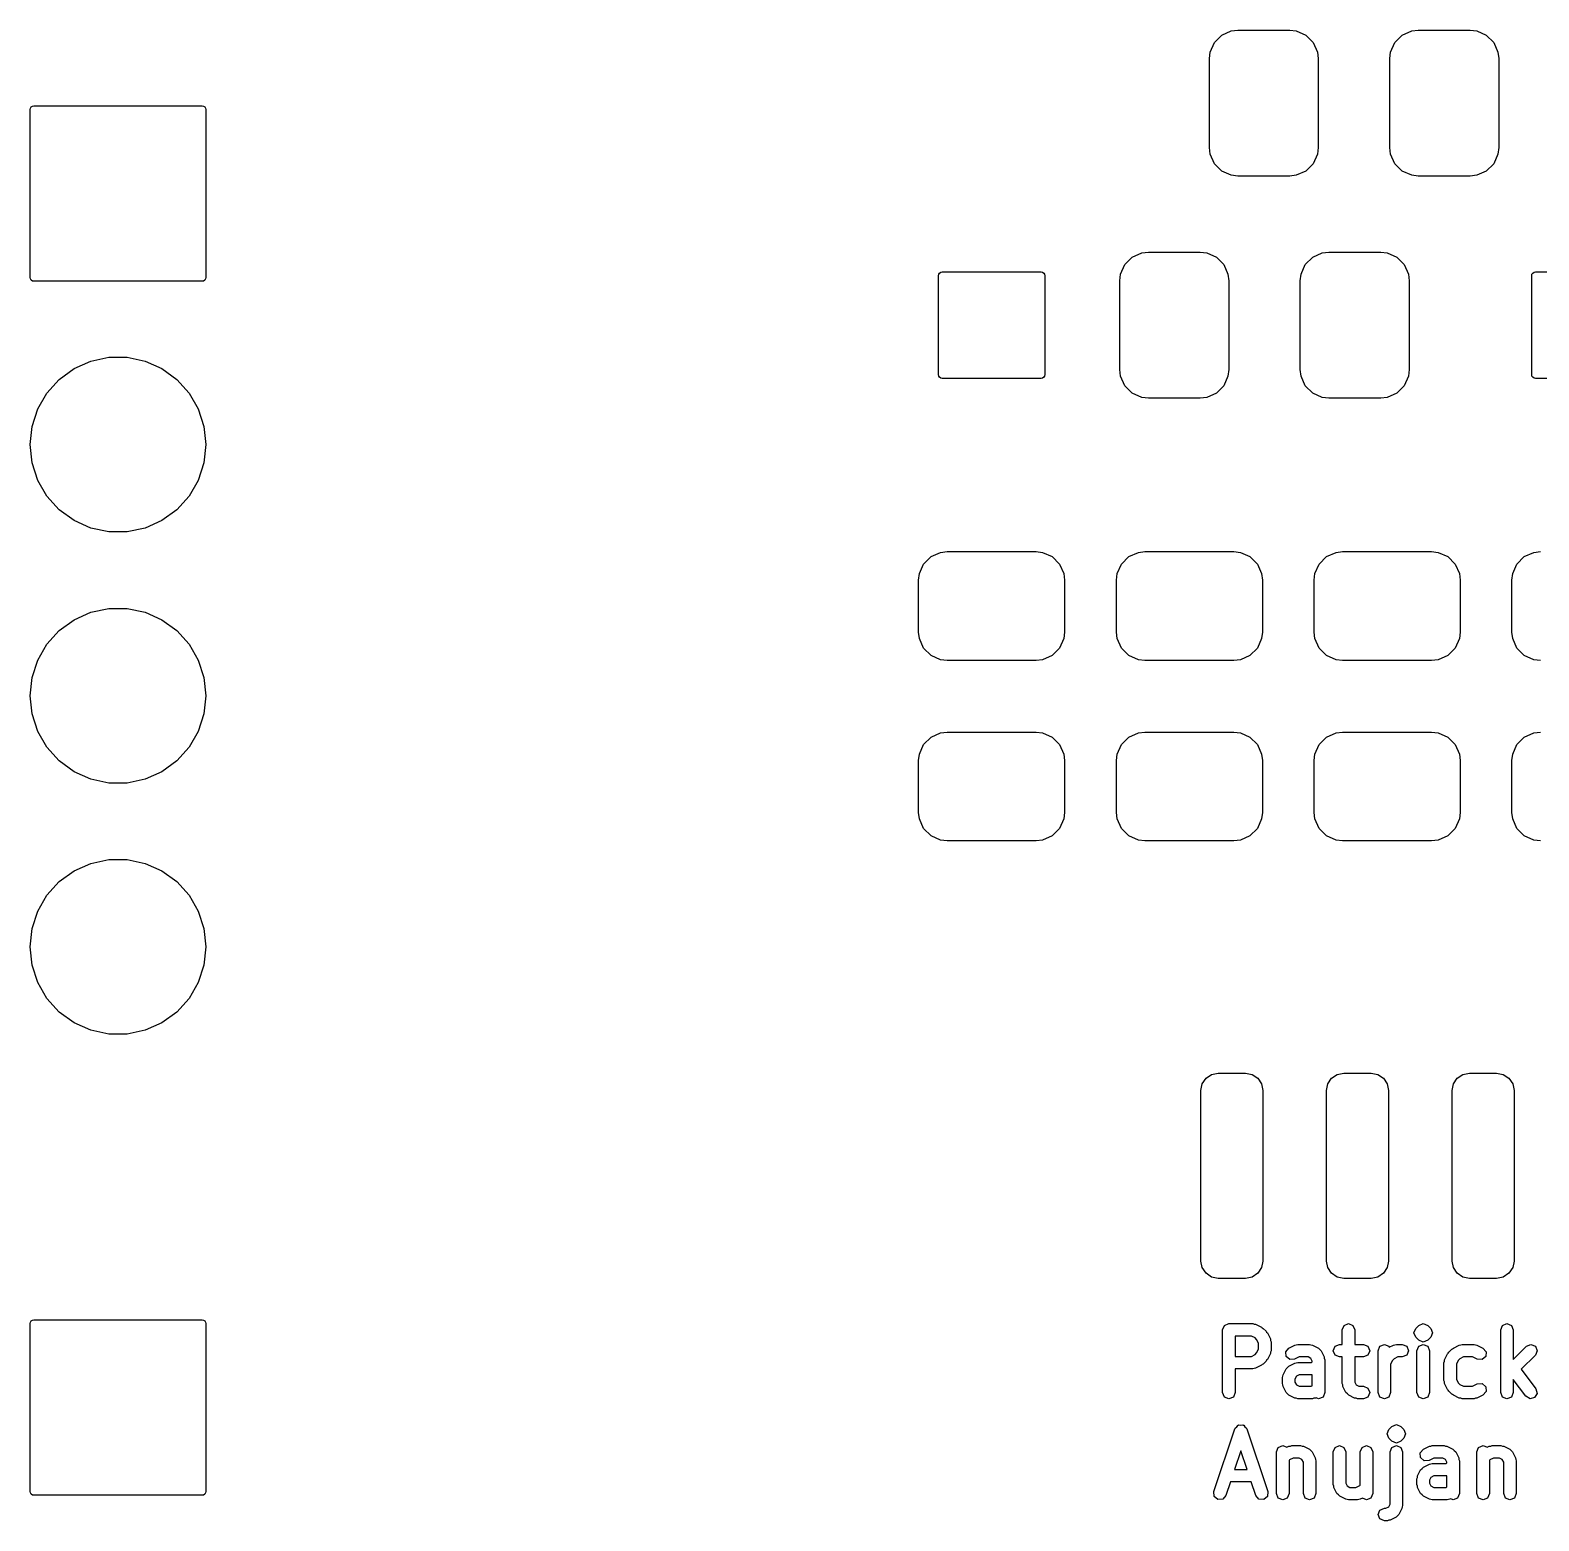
# Model space of a CAD drawing. Extents: x 108 to 210, y -135 to -72.
# Drawn here: x 108.11 to 123.37, y -119.35 to -104.27 of the extents above; entities that cross this region are included whole.
import ezdxf

# ---------------------------------------------------------------- set-up
doc = ezdxf.new("R2010")
doc.units = 0
doc.layers.add('BLACK', color=7, linetype='CONTINUOUS')

msp = doc.modelspace()

# ---------------------------------------------------------------- linework, layer by layer
at = {"layer": 'BLACK', "linetype": 'CONTINUOUS'}
for p, q in [((120.087401, -104.392841), (120.162241, -104.318001)), ((120.162241, -104.318001), (120.259062, -104.27525)), ((120.259062, -104.27525), (120.325, -104.2676)), ((120.325, -104.2676), (120.85, -104.2676)), ((120.85, -104.2676), (120.915938, -104.27525)), ((120.915938, -104.27525), (121.012759, -104.318001)), ((121.012759, -104.318001), (121.087599, -104.392841)), ((121.912401, -104.392841), (121.987241, -104.318001)), ((121.987241, -104.318001), (122.084062, -104.27525)), ((122.084062, -104.27525), (122.15, -104.2676)), ((122.15, -104.2676), (122.675, -104.2676)), ((122.675, -104.2676), (122.740938, -104.27525)), ((122.740938, -104.27525), (122.837759, -104.318001)), ((122.837759, -104.318001), (122.912599, -104.392841)), ((120.037, -104.5556), (120.04465, -104.489662)), ((120.04465, -104.489662), (120.087401, -104.392841)), ((121.087599, -104.392841), (121.13035, -104.489662)), ((121.13035, -104.489662), (121.138, -104.5556)), ((121.862, -104.5556), (121.86965, -104.489662)), ((121.86965, -104.489662), (121.912401, -104.392841)), ((122.912599, -104.392841), (122.95535, -104.489662)), ((122.95535, -104.489662), (122.963, -104.5556)), ((120.037, -105.4556), (120.037, -104.5556)), ((121.138, -104.5556), (121.138, -105.4556)), ((121.862, -105.4556), (121.862, -104.5556)), ((122.963, -104.5556), (122.963, -105.4556)), ((108.112, -105.07), (108.114893, -105.055458)), ((108.112, -106.77), (108.112, -105.07)), ((108.114893, -105.055458), (108.12313, -105.04313)), ((108.12313, -105.04313), (108.135458, -105.034893)), ((108.135458, -105.034893), (108.15, -105.032)), ((108.15, -105.032), (109.85, -105.032)), ((109.85, -105.032), (109.864542, -105.034893)), ((109.864542, -105.034893), (109.87687, -105.04313)), ((109.87687, -105.04313), (109.885107, -105.055458)), ((109.885107, -105.055458), (109.888, -105.07)), ((109.888, -105.07), (109.888, -106.77)), ((120.04465, -105.521538), (120.037, -105.4556)), ((120.087401, -105.618359), (120.04465, -105.521538)), ((121.13035, -105.521538), (121.087599, -105.618359)), ((121.138, -105.4556), (121.13035, -105.521538)), ((121.86965, -105.521538), (121.862, -105.4556)), ((121.912401, -105.618359), (121.86965, -105.521538)), ((122.95535, -105.521538), (122.912599, -105.618359)), ((122.963, -105.4556), (122.95535, -105.521538)), ((120.162241, -105.693199), (120.087401, -105.618359)), ((120.259062, -105.73595), (120.162241, -105.693199)), ((121.012759, -105.693199), (120.915938, -105.73595)), ((121.087599, -105.618359), (121.012759, -105.693199)), ((121.987241, -105.693199), (121.912401, -105.618359)), ((122.084062, -105.73595), (121.987241, -105.693199)), ((122.837759, -105.693199), (122.740938, -105.73595)), ((122.912599, -105.618359), (122.837759, -105.693199)), ((120.325, -105.7436), (120.259062, -105.73595)), ((120.85, -105.7436), (120.325, -105.7436)), ((120.915938, -105.73595), (120.85, -105.7436)), ((122.15, -105.7436), (122.084062, -105.73595)), ((122.675, -105.7436), (122.15, -105.7436)), ((122.740938, -105.73595), (122.675, -105.7436)), ((119.13965, -106.735613), (119.182401, -106.638792)), ((119.182401, -106.638792), (119.257241, -106.563952)), ((119.257241, -106.563952), (119.354062, -106.521201)), ((119.354062, -106.521201), (119.42, -106.513551)), ((119.42, -106.513551), (119.945, -106.513551)), ((119.945, -106.513551), (120.010938, -106.521201)), ((120.010938, -106.521201), (120.107759, -106.563952)), ((120.107759, -106.563952), (120.182599, -106.638792)), ((120.182599, -106.638792), (120.22535, -106.735613)), ((120.96465, -106.735613), (121.007401, -106.638792)), ((121.007401, -106.638792), (121.082241, -106.563952)), ((121.082241, -106.563952), (121.179062, -106.521201)), ((121.179062, -106.521201), (121.245, -106.513551)), ((121.245, -106.513551), (121.77, -106.513551)), ((121.77, -106.513551), (121.835938, -106.521201)), ((121.835938, -106.521201), (121.932759, -106.563952)), ((121.932759, -106.563952), (122.007599, -106.638792)), ((122.007599, -106.638792), (122.05035, -106.735613)), ((108.114893, -106.784542), (108.112, -106.77)), ((108.12313, -106.79687), (108.114893, -106.784542)), ((108.135458, -106.805107), (108.12313, -106.79687)), ((109.87687, -106.79687), (109.864542, -106.805107)), ((109.885107, -106.784542), (109.87687, -106.79687)), ((109.888, -106.77), (109.885107, -106.784542)), ((117.297, -106.751551), (117.299893, -106.737009)), ((117.297, -107.751551), (117.297, -106.751551)), ((117.299893, -106.737009), (117.30813, -106.724681)), ((117.30813, -106.724681), (117.320458, -106.716444)), ((117.320458, -106.716444), (117.335, -106.713551)), ((117.335, -106.713551), (118.335, -106.713551)), ((118.335, -106.713551), (118.349542, -106.716444)), ((118.349542, -106.716444), (118.36187, -106.724681)), ((118.36187, -106.724681), (118.370107, -106.737009)), ((118.370107, -106.737009), (118.373, -106.751551)), ((118.373, -106.751551), (118.373, -107.751551)), ((119.132, -106.801551), (119.13965, -106.735613)), ((120.22535, -106.735613), (120.233, -106.801551)), ((120.957, -106.801551), (120.96465, -106.735613)), ((122.05035, -106.735613), (122.058, -106.801551)), ((123.297, -106.751551), (123.299893, -106.737009)), ((123.297, -107.751551), (123.297, -106.751551)), ((123.299893, -106.737009), (123.30813, -106.724681)), ((123.30813, -106.724681), (123.320458, -106.716444)), ((123.320458, -106.716444), (123.335, -106.713551)), ((123.335, -106.713551), (124.335, -106.713551)), ((108.15, -106.808), (108.135458, -106.805107)), ((109.85, -106.808), (108.15, -106.808)), ((109.864542, -106.805107), (109.85, -106.808)), ((119.132, -107.701551), (119.132, -106.801551)), ((120.233, -106.801551), (120.233, -107.701551)), ((120.957, -107.701551), (120.957, -106.801551)), ((122.058, -106.801551), (122.058, -107.701551)), ((108.405812, -107.800087), (108.556, -107.690969)), ((108.556, -107.690969), (108.725593, -107.615462)), ((108.725593, -107.615462), (108.907179, -107.576865)), ((108.907179, -107.576865), (109.092821, -107.576865)), ((109.092821, -107.576865), (109.274407, -107.615462)), ((109.274407, -107.615462), (109.444, -107.690969)), ((109.444, -107.690969), (109.594188, -107.800087)), ((119.13965, -107.767489), (119.132, -107.701551)), ((120.233, -107.701551), (120.22535, -107.767489)), ((120.96465, -107.767489), (120.957, -107.701551)), ((122.058, -107.701551), (122.05035, -107.767489)), ((108.281593, -107.938047), (108.405812, -107.800087)), ((109.594188, -107.800087), (109.718407, -107.938047)), ((117.299893, -107.766093), (117.297, -107.751551)), ((117.30813, -107.778421), (117.299893, -107.766093)), ((117.320458, -107.786658), (117.30813, -107.778421)), ((117.335, -107.789551), (117.320458, -107.786658)), ((118.335, -107.789551), (117.335, -107.789551)), ((118.349542, -107.786658), (118.335, -107.789551)), ((118.36187, -107.778421), (118.349542, -107.786658)), ((118.370107, -107.766093), (118.36187, -107.778421)), ((118.373, -107.751551), (118.370107, -107.766093)), ((119.182401, -107.86431), (119.13965, -107.767489)), ((119.257241, -107.93915), (119.182401, -107.86431)), ((120.182599, -107.86431), (120.107759, -107.93915)), ((120.22535, -107.767489), (120.182599, -107.86431)), ((121.007401, -107.86431), (120.96465, -107.767489)), ((121.082241, -107.93915), (121.007401, -107.86431)), ((122.007599, -107.86431), (121.932759, -107.93915)), ((122.05035, -107.767489), (122.007599, -107.86431)), ((123.299893, -107.766093), (123.297, -107.751551)), ((123.30813, -107.778421), (123.299893, -107.766093)), ((123.320458, -107.786658), (123.30813, -107.778421)), ((123.335, -107.789551), (123.320458, -107.786658)), ((124.335, -107.789551), (123.335, -107.789551)), ((108.188772, -108.098818), (108.281593, -107.938047)), ((109.718407, -107.938047), (109.811228, -108.098818)), ((119.354062, -107.981901), (119.257241, -107.93915)), ((119.42, -107.989551), (119.354062, -107.981901)), ((119.945, -107.989551), (119.42, -107.989551)), ((120.010938, -107.981901), (119.945, -107.989551)), ((120.107759, -107.93915), (120.010938, -107.981901)), ((121.179062, -107.981901), (121.082241, -107.93915)), ((121.245, -107.989551), (121.179062, -107.981901)), ((121.77, -107.989551), (121.245, -107.989551)), ((121.835938, -107.981901), (121.77, -107.989551)), ((121.932759, -107.93915), (121.835938, -107.981901)), ((108.131405, -108.275374), (108.188772, -108.098818)), ((109.811228, -108.098818), (109.868595, -108.275374)), ((108.112, -108.46), (108.131405, -108.275374)), ((109.868595, -108.275374), (109.888, -108.46)), ((108.131405, -108.644626), (108.112, -108.46)), ((109.888, -108.46), (109.868595, -108.644626)), ((108.188772, -108.821182), (108.131405, -108.644626)), ((109.868595, -108.644626), (109.811228, -108.821182)), ((108.281593, -108.981953), (108.188772, -108.821182)), ((109.811228, -108.821182), (109.718407, -108.981953)), ((108.405812, -109.119913), (108.281593, -108.981953)), ((109.718407, -108.981953), (109.594188, -109.119913)), ((108.556, -109.229031), (108.405812, -109.119913)), ((108.725593, -109.304538), (108.556, -109.229031)), ((109.444, -109.229031), (109.274407, -109.304538)), ((109.594188, -109.119913), (109.444, -109.229031)), ((108.907179, -109.343135), (108.725593, -109.304538)), ((109.092821, -109.343135), (108.907179, -109.343135)), ((109.274407, -109.304538), (109.092821, -109.343135)), ((117.319062, -109.55025), (117.385, -109.5426)), ((117.385, -109.5426), (118.285, -109.5426)), ((118.285, -109.5426), (118.350938, -109.55025)), ((119.319062, -109.55025), (119.385, -109.5426)), ((119.385, -109.5426), (120.285, -109.5426)), ((120.285, -109.5426), (120.350938, -109.55025)), ((121.319062, -109.55025), (121.385, -109.5426)), ((121.385, -109.5426), (122.285, -109.5426)), ((122.285, -109.5426), (122.350938, -109.55025)), ((123.319062, -109.55025), (123.385, -109.5426)), ((117.10465, -109.764662), (117.147401, -109.667841)), ((117.147401, -109.667841), (117.222241, -109.593001)), ((117.222241, -109.593001), (117.319062, -109.55025)), ((118.350938, -109.55025), (118.447759, -109.593001)), ((118.447759, -109.593001), (118.522599, -109.667841)), ((118.522599, -109.667841), (118.56535, -109.764662)), ((119.10465, -109.764662), (119.147401, -109.667841)), ((119.147401, -109.667841), (119.222241, -109.593001)), ((119.222241, -109.593001), (119.319062, -109.55025)), ((120.350938, -109.55025), (120.447759, -109.593001)), ((120.447759, -109.593001), (120.522599, -109.667841)), ((120.522599, -109.667841), (120.56535, -109.764662)), ((121.10465, -109.764662), (121.147401, -109.667841)), ((121.147401, -109.667841), (121.222241, -109.593001)), ((121.222241, -109.593001), (121.319062, -109.55025)), ((122.350938, -109.55025), (122.447759, -109.593001)), ((122.447759, -109.593001), (122.522599, -109.667841)), ((122.522599, -109.667841), (122.56535, -109.764662)), ((123.10465, -109.764662), (123.147401, -109.667841)), ((123.147401, -109.667841), (123.222241, -109.593001)), ((123.222241, -109.593001), (123.319062, -109.55025)), ((117.097, -109.8306), (117.10465, -109.764662)), ((117.097, -110.3556), (117.097, -109.8306)), ((118.56535, -109.764662), (118.573, -109.8306)), ((118.573, -109.8306), (118.573, -110.3556)), ((119.097, -109.8306), (119.10465, -109.764662)), ((119.097, -110.3556), (119.097, -109.8306)), ((120.56535, -109.764662), (120.573, -109.8306)), ((120.573, -109.8306), (120.573, -110.3556)), ((121.097, -109.8306), (121.10465, -109.764662)), ((121.097, -110.3556), (121.097, -109.8306)), ((122.56535, -109.764662), (122.573, -109.8306)), ((122.573, -109.8306), (122.573, -110.3556)), ((123.097, -109.8306), (123.10465, -109.764662)), ((123.097, -110.3556), (123.097, -109.8306)), ((108.556, -110.230969), (108.725593, -110.155462)), ((108.725593, -110.155462), (108.907179, -110.116865)), ((108.907179, -110.116865), (109.092821, -110.116865)), ((109.092821, -110.116865), (109.274407, -110.155462)), ((109.274407, -110.155462), (109.444, -110.230969)), ((108.405812, -110.340087), (108.556, -110.230969)), ((109.444, -110.230969), (109.594188, -110.340087)), ((108.281593, -110.478047), (108.405812, -110.340087)), ((109.594188, -110.340087), (109.718407, -110.478047)), ((117.10465, -110.421538), (117.097, -110.3556)), ((117.147401, -110.518359), (117.10465, -110.421538)), ((118.56535, -110.421538), (118.522599, -110.518359)), ((118.573, -110.3556), (118.56535, -110.421538)), ((119.10465, -110.421538), (119.097, -110.3556)), ((119.147401, -110.518359), (119.10465, -110.421538)), ((120.56535, -110.421538), (120.522599, -110.518359)), ((120.573, -110.3556), (120.56535, -110.421538)), ((121.10465, -110.421538), (121.097, -110.3556)), ((121.147401, -110.518359), (121.10465, -110.421538)), ((122.56535, -110.421538), (122.522599, -110.518359)), ((122.573, -110.3556), (122.56535, -110.421538)), ((123.10465, -110.421538), (123.097, -110.3556)), ((123.147401, -110.518359), (123.10465, -110.421538)), ((108.188772, -110.638818), (108.281593, -110.478047)), ((109.718407, -110.478047), (109.811228, -110.638818)), ((117.222241, -110.593199), (117.147401, -110.518359)), ((117.319062, -110.63595), (117.222241, -110.593199)), ((118.447759, -110.593199), (118.350938, -110.63595)), ((118.522599, -110.518359), (118.447759, -110.593199)), ((119.222241, -110.593199), (119.147401, -110.518359)), ((119.319062, -110.63595), (119.222241, -110.593199)), ((120.447759, -110.593199), (120.350938, -110.63595)), ((120.522599, -110.518359), (120.447759, -110.593199)), ((121.222241, -110.593199), (121.147401, -110.518359)), ((121.319062, -110.63595), (121.222241, -110.593199)), ((122.447759, -110.593199), (122.350938, -110.63595)), ((122.522599, -110.518359), (122.447759, -110.593199)), ((123.222241, -110.593199), (123.147401, -110.518359)), ((123.319062, -110.63595), (123.222241, -110.593199)), ((108.131405, -110.815374), (108.188772, -110.638818)), ((109.811228, -110.638818), (109.868595, -110.815374)), ((117.385, -110.6436), (117.319062, -110.63595)), ((118.285, -110.6436), (117.385, -110.6436)), ((118.350938, -110.63595), (118.285, -110.6436)), ((119.385, -110.6436), (119.319062, -110.63595)), ((120.285, -110.6436), (119.385, -110.6436)), ((120.350938, -110.63595), (120.285, -110.6436)), ((121.385, -110.6436), (121.319062, -110.63595)), ((122.285, -110.6436), (121.385, -110.6436)), ((122.350938, -110.63595), (122.285, -110.6436)), ((123.385, -110.6436), (123.319062, -110.63595)), ((108.112, -111), (108.131405, -110.815374)), ((109.868595, -110.815374), (109.888, -111)), ((108.131405, -111.184626), (108.112, -111)), ((109.888, -111), (109.868595, -111.184626)), ((108.188772, -111.361182), (108.131405, -111.184626)), ((109.868595, -111.184626), (109.811228, -111.361182)), ((108.281593, -111.521953), (108.188772, -111.361182)), ((109.811228, -111.361182), (109.718407, -111.521953)), ((117.222241, -111.418001), (117.319062, -111.37525)), ((117.319062, -111.37525), (117.385, -111.3676)), ((117.385, -111.3676), (118.285, -111.3676)), ((118.285, -111.3676), (118.350938, -111.37525)), ((118.350938, -111.37525), (118.447759, -111.418001)), ((119.222241, -111.418001), (119.319062, -111.37525)), ((119.319062, -111.37525), (119.385, -111.3676)), ((119.385, -111.3676), (120.285, -111.3676)), ((120.285, -111.3676), (120.350938, -111.37525)), ((120.350938, -111.37525), (120.447759, -111.418001)), ((121.222241, -111.418001), (121.319062, -111.37525)), ((121.319062, -111.37525), (121.385, -111.3676)), ((121.385, -111.3676), (122.285, -111.3676)), ((122.285, -111.3676), (122.350938, -111.37525)), ((122.350938, -111.37525), (122.447759, -111.418001)), ((123.222241, -111.418001), (123.319062, -111.37525)), ((123.319062, -111.37525), (123.385, -111.3676)), ((108.405812, -111.659913), (108.281593, -111.521953)), ((109.718407, -111.521953), (109.594188, -111.659913)), ((117.10465, -111.589662), (117.147401, -111.492841)), ((117.147401, -111.492841), (117.222241, -111.418001)), ((118.447759, -111.418001), (118.522599, -111.492841)), ((118.522599, -111.492841), (118.56535, -111.589662)), ((119.10465, -111.589662), (119.147401, -111.492841)), ((119.147401, -111.492841), (119.222241, -111.418001)), ((120.447759, -111.418001), (120.522599, -111.492841)), ((120.522599, -111.492841), (120.56535, -111.589662)), ((121.10465, -111.589662), (121.147401, -111.492841)), ((121.147401, -111.492841), (121.222241, -111.418001)), ((122.447759, -111.418001), (122.522599, -111.492841)), ((122.522599, -111.492841), (122.56535, -111.589662)), ((123.10465, -111.589662), (123.147401, -111.492841)), ((123.147401, -111.492841), (123.222241, -111.418001)), ((108.556, -111.769031), (108.405812, -111.659913)), ((109.594188, -111.659913), (109.444, -111.769031)), ((117.097, -111.6556), (117.10465, -111.589662)), ((117.097, -112.1806), (117.097, -111.6556)), ((118.56535, -111.589662), (118.573, -111.6556)), ((118.573, -111.6556), (118.573, -112.1806)), ((119.097, -111.6556), (119.10465, -111.589662)), ((119.097, -112.1806), (119.097, -111.6556)), ((120.56535, -111.589662), (120.573, -111.6556)), ((120.573, -111.6556), (120.573, -112.1806)), ((121.097, -111.6556), (121.10465, -111.589662)), ((121.097, -112.1806), (121.097, -111.6556)), ((122.56535, -111.589662), (122.573, -111.6556)), ((122.573, -111.6556), (122.573, -112.1806)), ((123.097, -111.6556), (123.10465, -111.589662)), ((123.097, -112.1806), (123.097, -111.6556)), ((108.725593, -111.844538), (108.556, -111.769031)), ((109.444, -111.769031), (109.274407, -111.844538)), ((108.907179, -111.883135), (108.725593, -111.844538)), ((109.092821, -111.883135), (108.907179, -111.883135)), ((109.274407, -111.844538), (109.092821, -111.883135)), ((117.10465, -112.246538), (117.097, -112.1806)), ((117.147401, -112.343359), (117.10465, -112.246538)), ((118.56535, -112.246538), (118.522599, -112.343359)), ((118.573, -112.1806), (118.56535, -112.246538)), ((119.10465, -112.246538), (119.097, -112.1806)), ((119.147401, -112.343359), (119.10465, -112.246538)), ((120.56535, -112.246538), (120.522599, -112.343359)), ((120.573, -112.1806), (120.56535, -112.246538)), ((121.10465, -112.246538), (121.097, -112.1806)), ((121.147401, -112.343359), (121.10465, -112.246538)), ((122.56535, -112.246538), (122.522599, -112.343359)), ((122.573, -112.1806), (122.56535, -112.246538)), ((123.10465, -112.246538), (123.097, -112.1806)), ((123.147401, -112.343359), (123.10465, -112.246538)), ((117.222241, -112.418199), (117.147401, -112.343359)), ((117.319062, -112.46095), (117.222241, -112.418199)), ((118.447759, -112.418199), (118.350938, -112.46095)), ((118.522599, -112.343359), (118.447759, -112.418199)), ((119.222241, -112.418199), (119.147401, -112.343359)), ((119.319062, -112.46095), (119.222241, -112.418199)), ((120.447759, -112.418199), (120.350938, -112.46095)), ((120.522599, -112.343359), (120.447759, -112.418199)), ((121.222241, -112.418199), (121.147401, -112.343359)), ((121.319062, -112.46095), (121.222241, -112.418199)), ((122.447759, -112.418199), (122.350938, -112.46095)), ((122.522599, -112.343359), (122.447759, -112.418199)), ((123.222241, -112.418199), (123.147401, -112.343359)), ((123.319062, -112.46095), (123.222241, -112.418199)), ((117.385, -112.4686), (117.319062, -112.46095)), ((118.285, -112.4686), (117.385, -112.4686)), ((118.350938, -112.46095), (118.285, -112.4686)), ((119.385, -112.4686), (119.319062, -112.46095)), ((120.285, -112.4686), (119.385, -112.4686)), ((120.350938, -112.46095), (120.285, -112.4686)), ((121.385, -112.4686), (121.319062, -112.46095)), ((122.285, -112.4686), (121.385, -112.4686)), ((122.350938, -112.46095), (122.285, -112.4686)), ((123.385, -112.4686), (123.319062, -112.46095)), ((108.556, -112.770969), (108.725593, -112.695462)), ((108.725593, -112.695462), (108.907179, -112.656865)), ((108.907179, -112.656865), (109.092821, -112.656865)), ((109.092821, -112.656865), (109.274407, -112.695462)), ((109.274407, -112.695462), (109.444, -112.770969)), ((108.281593, -113.018047), (108.405812, -112.880087)), ((108.405812, -112.880087), (108.556, -112.770969)), ((109.444, -112.770969), (109.594188, -112.880087)), ((109.594188, -112.880087), (109.718407, -113.018047)), ((108.188772, -113.178818), (108.281593, -113.018047)), ((109.718407, -113.018047), (109.811228, -113.178818)), ((108.131405, -113.355374), (108.188772, -113.178818)), ((109.811228, -113.178818), (109.868595, -113.355374)), ((108.112, -113.54), (108.131405, -113.355374)), ((109.868595, -113.355374), (109.888, -113.54)), ((108.131405, -113.724626), (108.112, -113.54)), ((109.888, -113.54), (109.868595, -113.724626)), ((108.188772, -113.901182), (108.131405, -113.724626)), ((109.868595, -113.724626), (109.811228, -113.901182)), ((108.281593, -114.061953), (108.188772, -113.901182)), ((109.811228, -113.901182), (109.718407, -114.061953)), ((108.405812, -114.199913), (108.281593, -114.061953)), ((109.718407, -114.061953), (109.594188, -114.199913)), ((108.556, -114.309031), (108.405812, -114.199913)), ((109.594188, -114.199913), (109.444, -114.309031)), ((108.725593, -114.384538), (108.556, -114.309031)), ((108.907179, -114.423135), (108.725593, -114.384538)), ((109.092821, -114.423135), (108.907179, -114.423135)), ((109.274407, -114.384538), (109.092821, -114.423135)), ((109.444, -114.309031), (109.274407, -114.384538)), ((119.965359, -114.925939), (120.003403, -114.869003)), ((120.003403, -114.869003), (120.060339, -114.830959)), ((120.060339, -114.830959), (120.1275, -114.8176)), ((120.1275, -114.8176), (120.4025, -114.8176)), ((120.4025, -114.8176), (120.469661, -114.830959)), ((120.469661, -114.830959), (120.526597, -114.869003)), ((120.526597, -114.869003), (120.564641, -114.925939)), ((121.235359, -114.925939), (121.273403, -114.869003)), ((121.273403, -114.869003), (121.330339, -114.830959)), ((121.330339, -114.830959), (121.3975, -114.8176)), ((121.3975, -114.8176), (121.6725, -114.8176)), ((121.6725, -114.8176), (121.739661, -114.830959)), ((121.739661, -114.830959), (121.796597, -114.869003)), ((121.796597, -114.869003), (121.834641, -114.925939)), ((122.505359, -114.925939), (122.543403, -114.869003)), ((122.543403, -114.869003), (122.600339, -114.830959)), ((122.600339, -114.830959), (122.6675, -114.8176)), ((122.6675, -114.8176), (122.9425, -114.8176)), ((122.9425, -114.8176), (123.009661, -114.830959)), ((123.009661, -114.830959), (123.066597, -114.869003)), ((123.066597, -114.869003), (123.104641, -114.925939)), ((119.952, -114.9931), (119.965359, -114.925939)), ((119.952, -116.7181), (119.952, -114.9931)), ((120.564641, -114.925939), (120.578, -114.9931)), ((120.578, -114.9931), (120.578, -116.7181)), ((121.222, -114.9931), (121.235359, -114.925939)), ((121.222, -116.7181), (121.222, -114.9931)), ((121.834641, -114.925939), (121.848, -114.9931)), ((121.848, -114.9931), (121.848, -116.7181)), ((122.492, -114.9931), (122.505359, -114.925939)), ((122.492, -116.7181), (122.492, -114.9931)), ((123.104641, -114.925939), (123.118, -114.9931)), ((123.118, -114.9931), (123.118, -116.7181)), ((119.965359, -116.785261), (119.952, -116.7181)), ((120.003403, -116.842197), (119.965359, -116.785261)), ((120.060339, -116.880241), (120.003403, -116.842197)), ((120.526597, -116.842197), (120.469661, -116.880241)), ((120.564641, -116.785261), (120.526597, -116.842197)), ((120.578, -116.7181), (120.564641, -116.785261)), ((121.235359, -116.785261), (121.222, -116.7181)), ((121.273403, -116.842197), (121.235359, -116.785261)), ((121.330339, -116.880241), (121.273403, -116.842197)), ((121.796597, -116.842197), (121.739661, -116.880241)), ((121.834641, -116.785261), (121.796597, -116.842197)), ((121.848, -116.7181), (121.834641, -116.785261)), ((122.505359, -116.785261), (122.492, -116.7181)), ((122.543403, -116.842197), (122.505359, -116.785261)), ((122.600339, -116.880241), (122.543403, -116.842197)), ((123.066597, -116.842197), (123.009661, -116.880241)), ((123.104641, -116.785261), (123.066597, -116.842197)), ((123.118, -116.7181), (123.104641, -116.785261)), ((120.1275, -116.8936), (120.060339, -116.880241)), ((120.4025, -116.8936), (120.1275, -116.8936)), ((120.469661, -116.880241), (120.4025, -116.8936)), ((121.3975, -116.8936), (121.330339, -116.880241)), ((121.6725, -116.8936), (121.3975, -116.8936)), ((121.739661, -116.880241), (121.6725, -116.8936)), ((122.6675, -116.8936), (122.600339, -116.880241)), ((122.9425, -116.8936), (122.6675, -116.8936)), ((123.009661, -116.880241), (122.9425, -116.8936)), ((108.114893, -117.335458), (108.12313, -117.32313)), ((108.12313, -117.32313), (108.135458, -117.314893)), ((108.135458, -117.314893), (108.15, -117.312)), ((108.15, -117.312), (109.85, -117.312)), ((109.85, -117.312), (109.864542, -117.314893)), ((109.864542, -117.314893), (109.87687, -117.32313)), ((109.87687, -117.32313), (109.885107, -117.335458)), ((108.112, -117.35), (108.114893, -117.335458)), ((108.112, -119.05), (108.112, -117.35)), ((109.885107, -117.335458), (109.888, -117.35)), ((109.888, -117.35), (109.888, -119.05)), ((120.171242, -117.413634), (120.189841, -117.368733)), ((120.171242, -118.048634), (120.171242, -117.413634)), ((120.189841, -117.368733), (120.234742, -117.350134)), ((120.234742, -117.350134), (120.476647, -117.350134)), ((120.461657, -117.477134), (120.298242, -117.477134)), ((120.298242, -117.477134), (120.298242, -117.682753)), ((120.499509, -117.49606), (120.461657, -117.477134)), ((120.476647, -117.350134), (120.490302, -117.35579)), ((120.490302, -117.35579), (120.505045, -117.356838)), ((120.505045, -117.356838), (120.565521, -117.387076)), ((120.565521, -117.387076), (120.572368, -117.394971)), ((120.572368, -117.394971), (120.582024, -117.398971)), ((120.582024, -117.398971), (120.612262, -117.429209)), ((120.612262, -117.429209), (120.616261, -117.438864)), ((120.616261, -117.438864), (120.624157, -117.445712)), ((120.624157, -117.445712), (120.654395, -117.506188)), ((121.380766, -117.413634), (121.399365, -117.368733)), ((121.380766, -117.5618), (121.380766, -117.413634)), ((121.399365, -117.368733), (121.444266, -117.350134)), ((121.444266, -117.350134), (121.489167, -117.368733)), ((121.489167, -117.368733), (121.507766, -117.413634)), ((121.507766, -117.413634), (121.507766, -117.5618)), ((122.10648, -117.443872), (122.125079, -117.398971)), ((122.125079, -117.488773), (122.10648, -117.443872)), ((122.125079, -117.398971), (122.155317, -117.368733)), ((122.155317, -117.368733), (122.200218, -117.350134)), ((122.200218, -117.350134), (122.245119, -117.368733)), ((122.245119, -117.368733), (122.275357, -117.398971)), ((122.275357, -117.398971), (122.293956, -117.443872)), ((122.293956, -117.443872), (122.275357, -117.488773)), ((122.983385, -117.413634), (123.001984, -117.368733)), ((122.983385, -118.048634), (122.983385, -117.413634)), ((123.001984, -117.368733), (123.046885, -117.350134)), ((123.046885, -117.350134), (123.091786, -117.368733)), ((123.091786, -117.368733), (123.110385, -117.413634)), ((123.110385, -117.413634), (123.110385, -117.713902)), ((120.515173, -117.511724), (120.499509, -117.49606)), ((120.534099, -117.549576), (120.515173, -117.511724)), ((120.515173, -117.64816), (120.534099, -117.61031)), ((120.534099, -117.61031), (120.534099, -117.549576)), ((120.654395, -117.506188), (120.655442, -117.52093)), ((120.655442, -117.52093), (120.661099, -117.534586)), ((120.661099, -117.6253), (120.655442, -117.638955)), ((120.661099, -117.534586), (120.661099, -117.6253)), ((120.809501, -117.635458), (120.841344, -117.598742)), ((120.841344, -117.598742), (120.90182, -117.568504)), ((120.90182, -117.568504), (120.916562, -117.567456)), ((120.916562, -117.567456), (120.930218, -117.5618)), ((120.930218, -117.5618), (121.051171, -117.5618)), ((121.051171, -117.5618), (121.064826, -117.567456)), ((121.064826, -117.567456), (121.079569, -117.568504)), ((121.079569, -117.568504), (121.140045, -117.598742)), ((121.140045, -117.598742), (121.153233, -117.613948)), ((121.153233, -117.613948), (121.168443, -117.62714)), ((121.168443, -117.62714), (121.198681, -117.687617)), ((121.290052, -117.6253), (121.308651, -117.580399)), ((121.308651, -117.670201), (121.290052, -117.6253)), ((121.308651, -117.580399), (121.353552, -117.5618)), ((121.353552, -117.5618), (121.380766, -117.5618)), ((121.507766, -117.5618), (121.595456, -117.5618)), ((121.595456, -117.5618), (121.640357, -117.580399)), ((121.640357, -117.580399), (121.658956, -117.6253)), ((121.658956, -117.6253), (121.640357, -117.670201)), ((121.743623, -117.6253), (121.762222, -117.580399)), ((121.743623, -118.048634), (121.743623, -117.6253)), ((121.762222, -117.580399), (121.807123, -117.5618)), ((121.807123, -117.5618), (121.852024, -117.580399)), ((121.852024, -117.580399), (121.856118, -117.590283)), ((121.856118, -117.590283), (121.899677, -117.568504)), ((121.899677, -117.568504), (121.914419, -117.567456)), ((121.914419, -117.567456), (121.928075, -117.5618)), ((121.928075, -117.5618), (121.988552, -117.5618)), ((121.988552, -117.5618), (122.033453, -117.580399)), ((122.033453, -117.580399), (122.052052, -117.6253)), ((122.052052, -117.6253), (122.033453, -117.670201)), ((122.155317, -117.519011), (122.125079, -117.488773)), ((122.136718, -117.6253), (122.155317, -117.580399)), ((122.136718, -118.048634), (122.136718, -117.6253)), ((122.200218, -117.53761), (122.155317, -117.519011)), ((122.155317, -117.580399), (122.200218, -117.5618)), ((122.245119, -117.519011), (122.200218, -117.53761)), ((122.200218, -117.5618), (122.245119, -117.580399)), ((122.275357, -117.488773), (122.245119, -117.519011)), ((122.245119, -117.580399), (122.263718, -117.6253)), ((122.263718, -117.6253), (122.263718, -118.048634)), ((122.457698, -117.640875), (122.487936, -117.610637)), ((122.487936, -117.610637), (122.497591, -117.606637)), ((122.497591, -117.606637), (122.504439, -117.598742)), ((122.504439, -117.598742), (122.564915, -117.568504)), ((122.564915, -117.568504), (122.579657, -117.567456)), ((122.579657, -117.567456), (122.593313, -117.5618)), ((122.593313, -117.5618), (122.714266, -117.5618)), ((122.714266, -117.5618), (122.727921, -117.567456)), ((122.727921, -117.567456), (122.742664, -117.568504)), ((122.742664, -117.568504), (122.80314, -117.598742)), ((122.80314, -117.598742), (122.834983, -117.635458)), ((123.110385, -117.713902), (123.243888, -117.580399)), ((123.243888, -117.580399), (123.28879, -117.561801)), ((123.28879, -117.561801), (123.333691, -117.580399)), ((123.333691, -117.580399), (123.352289, -117.6253)), ((123.352289, -117.6253), (123.333691, -117.670202)), ((120.298242, -117.682753), (120.461657, -117.682753)), ((120.461657, -117.682753), (120.499506, -117.663828)), ((120.499506, -117.663828), (120.515173, -117.64816)), ((120.565521, -117.772811), (120.505045, -117.803049)), ((120.572368, -117.764916), (120.565521, -117.772811)), ((120.582025, -117.760916), (120.572368, -117.764916)), ((120.612263, -117.730676), (120.582025, -117.760916)), ((120.616262, -117.721021), (120.612263, -117.730676)), ((120.624157, -117.714174), (120.616262, -117.721021)), ((120.654395, -117.653698), (120.624157, -117.714174)), ((120.655442, -117.638955), (120.654395, -117.653698)), ((120.812946, -117.683936), (120.809501, -117.635458)), ((120.849662, -117.715779), (120.812946, -117.683936)), ((120.828154, -117.795379), (120.841344, -117.780171)), ((120.841344, -117.780171), (120.90182, -117.749933)), ((120.89814, -117.712334), (120.849662, -117.715779)), ((120.945208, -117.6888), (120.89814, -117.712334)), ((120.90182, -117.749933), (120.916562, -117.748885)), ((120.916562, -117.748885), (120.930218, -117.743229)), ((120.930218, -117.743229), (121.066419, -117.743229)), ((121.036181, -117.6888), (120.945208, -117.6888)), ((121.064316, -117.702867), (121.036181, -117.6888)), ((121.078385, -117.731004), (121.064316, -117.702867)), ((121.066419, -117.743229), (121.078385, -117.737246)), ((121.078385, -117.737246), (121.078385, -117.731004)), ((121.198681, -117.687617), (121.199728, -117.702359)), ((121.199728, -117.702359), (121.205385, -117.716015)), ((121.205385, -117.716015), (121.205385, -118.048634)), ((121.353552, -117.6888), (121.308651, -117.670201)), ((121.380766, -117.6888), (121.353552, -117.6888)), ((121.380766, -117.957919), (121.380766, -117.6888)), ((121.595456, -117.6888), (121.507766, -117.6888)), ((121.507766, -117.6888), (121.507766, -117.942929)), ((121.640357, -117.670201), (121.595456, -117.6888)), ((121.889549, -117.723389), (121.870623, -117.761242)), ((121.870623, -117.761242), (121.870623, -118.048634)), ((121.905213, -117.707726), (121.889549, -117.723389)), ((121.943065, -117.6888), (121.905213, -117.707726)), ((121.988552, -117.6888), (121.943065, -117.6888)), ((122.033453, -117.670201), (121.988552, -117.6888)), ((122.408861, -117.746253), (122.414517, -117.732597)), ((122.408861, -117.927681), (122.408861, -117.746253)), ((122.414517, -117.732597), (122.415565, -117.717855)), ((122.415565, -117.717855), (122.445803, -117.657378)), ((122.445803, -117.657378), (122.453698, -117.65053)), ((122.453698, -117.65053), (122.457698, -117.640875)), ((122.554787, -117.723389), (122.535861, -117.761242)), ((122.535861, -117.761242), (122.535861, -117.912691)), ((122.570451, -117.707726), (122.554787, -117.723389)), ((122.608303, -117.6888), (122.570451, -117.707726)), ((122.699276, -117.6888), (122.608303, -117.6888)), ((122.746344, -117.712334), (122.699276, -117.6888)), ((122.794822, -117.715779), (122.746344, -117.712334)), ((122.831538, -117.683936), (122.794822, -117.715779)), ((122.834983, -117.635458), (122.831538, -117.683936)), ((123.333691, -117.670202), (123.191204, -117.812687)), ((120.476647, -117.809753), (120.298242, -117.809753)), ((120.298242, -117.809753), (120.298242, -118.048634)), ((120.490302, -117.804096), (120.476647, -117.809753)), ((120.505045, -117.803049), (120.490302, -117.804096)), ((120.776004, -117.897443), (120.78166, -117.883787)), ((120.776004, -117.957919), (120.776004, -117.897443)), ((120.78166, -117.883787), (120.782708, -117.869045)), ((120.782708, -117.869045), (120.812946, -117.808569)), ((120.812946, -117.808569), (120.828154, -117.795379)), ((120.917072, -117.884297), (120.903004, -117.912433)), ((120.903004, -117.912433), (120.903004, -117.942929)), ((120.945208, -117.870229), (120.917072, -117.884297)), ((121.078385, -117.870229), (120.945208, -117.870229)), ((121.078385, -117.979151), (121.078385, -117.870229)), ((122.414517, -117.941336), (122.408861, -117.927681)), ((122.535861, -117.912691), (122.554786, -117.950541)), ((123.23799, -118.086734), (123.110385, -117.916594)), ((123.110385, -117.916594), (123.110385, -118.048634)), ((123.191204, -117.812687), (123.33959, -118.010534)), ((120.189841, -118.093535), (120.171242, -118.048634)), ((120.298242, -118.048634), (120.279643, -118.093535)), ((120.78166, -117.971574), (120.776004, -117.957919)), ((120.782708, -117.986317), (120.78166, -117.971574)), ((120.812946, -118.046794), (120.782708, -117.986317)), ((120.828155, -118.059985), (120.812946, -118.046794)), ((120.841344, -118.075192), (120.828155, -118.059985)), ((120.90182, -118.10543), (120.841344, -118.075192)), ((120.903004, -117.942929), (120.917072, -117.971066)), ((120.917072, -117.971066), (120.945208, -117.985134)), ((120.945208, -117.985134), (121.066419, -117.985134)), ((121.066419, -117.985134), (121.078385, -117.979151)), ((121.205385, -118.048634), (121.186786, -118.093535)), ((121.386422, -117.971574), (121.380766, -117.957919)), ((121.38747, -117.986317), (121.386422, -117.971574)), ((121.417708, -118.046794), (121.38747, -117.986317)), ((121.432917, -118.059985), (121.417708, -118.046794)), ((121.446106, -118.075192), (121.432917, -118.059985)), ((121.506582, -118.10543), (121.446106, -118.075192)), ((121.507766, -117.942929), (121.521834, -117.971066)), ((121.521834, -117.971066), (121.54997, -117.985134)), ((121.54997, -117.985134), (121.595456, -117.985134)), ((121.595456, -117.985134), (121.640357, -118.003733)), ((121.640357, -118.003733), (121.658956, -118.048634)), ((121.658956, -118.048634), (121.640357, -118.093535)), ((121.762222, -118.093535), (121.743623, -118.048634)), ((121.870623, -118.048634), (121.852024, -118.093535)), ((122.155317, -118.093535), (122.136718, -118.048634)), ((122.263718, -118.048634), (122.245119, -118.093535)), ((122.415565, -117.956079), (122.414517, -117.941336)), ((122.445803, -118.016555), (122.415565, -117.956079)), ((122.453697, -118.023401), (122.445803, -118.016555)), ((122.457697, -118.033058), (122.453697, -118.023401)), ((122.487935, -118.063297), (122.457697, -118.033058)), ((122.497591, -118.067297), (122.487935, -118.063297)), ((122.504439, -118.075192), (122.497591, -118.067297)), ((122.564915, -118.10543), (122.504439, -118.075192)), ((122.554786, -117.950541), (122.570451, -117.966208)), ((122.570451, -117.966208), (122.608303, -117.985134)), ((122.608303, -117.985134), (122.699276, -117.985134)), ((122.699276, -117.985134), (122.746344, -117.9616)), ((122.80314, -118.075192), (122.742664, -118.10543)), ((122.746344, -117.9616), (122.794822, -117.958155)), ((122.794822, -117.958155), (122.831538, -117.989998)), ((122.834983, -118.038476), (122.80314, -118.075192)), ((122.831538, -117.989998), (122.834983, -118.038476)), ((123.001984, -118.093535), (122.983385, -118.048634)), ((123.110385, -118.048634), (123.091786, -118.093535)), ((123.27981, -118.111495), (123.23799, -118.086734)), ((123.351651, -118.057614), (123.32689, -118.099434)), ((123.33959, -118.010534), (123.351651, -118.057614)), ((120.234742, -118.112134), (120.189841, -118.093535)), ((120.279643, -118.093535), (120.234742, -118.112134)), ((120.916562, -118.106477), (120.90182, -118.10543)), ((120.930218, -118.112134), (120.916562, -118.106477)), ((121.081409, -118.112134), (120.930218, -118.112134)), ((121.095064, -118.106477), (121.081409, -118.112134)), ((121.109807, -118.10543), (121.095064, -118.106477)), ((121.117008, -118.101829), (121.109807, -118.10543)), ((121.141885, -118.112134), (121.117008, -118.101829)), ((121.186786, -118.093535), (121.141885, -118.112134)), ((121.521324, -118.106477), (121.506582, -118.10543)), ((121.53498, -118.112134), (121.521324, -118.106477)), ((121.595456, -118.112134), (121.53498, -118.112134)), ((121.640357, -118.093535), (121.595456, -118.112134)), ((121.807123, -118.112134), (121.762222, -118.093535)), ((121.852024, -118.093535), (121.807123, -118.112134)), ((122.200218, -118.112134), (122.155317, -118.093535)), ((122.245119, -118.093535), (122.200218, -118.112134)), ((122.579657, -118.106477), (122.564915, -118.10543)), ((122.593313, -118.112134), (122.579657, -118.106477)), ((122.714266, -118.112134), (122.593313, -118.112134)), ((122.727921, -118.106477), (122.714266, -118.112134)), ((122.742664, -118.10543), (122.727921, -118.106477)), ((123.046885, -118.112134), (123.001984, -118.093535)), ((123.091786, -118.093535), (123.046885, -118.112134)), ((123.32689, -118.099434), (123.27981, -118.111495)), ((120.314104, -118.394397), (120.327296, -118.379188)), ((120.327296, -118.379188), (120.332029, -118.378851)), ((120.332029, -118.378851), (120.335614, -118.375743)), ((120.335614, -118.375743), (120.35569, -118.377169)), ((120.35569, -118.377169), (120.375775, -118.375742)), ((120.375775, -118.375742), (120.37936, -118.378851)), ((120.37936, -118.378851), (120.384092, -118.379188)), ((120.384092, -118.379188), (120.397279, -118.394393)), ((121.852937, -118.421321), (121.883175, -118.391083)), ((121.883175, -118.391083), (121.928076, -118.372484)), ((121.928076, -118.372484), (121.972977, -118.391083)), ((121.972977, -118.391083), (122.003215, -118.421321)), ((120.083787, -119.050904), (120.295453, -118.415903)), ((120.295453, -118.415903), (120.298561, -118.412318)), ((120.298561, -118.412318), (120.298898, -118.407586)), ((120.298898, -118.407586), (120.314104, -118.394397)), ((120.397279, -118.394393), (120.41249, -118.407586)), ((120.41249, -118.407586), (120.412826, -118.412319)), ((120.412826, -118.412319), (120.415935, -118.415904)), ((120.415935, -118.415904), (120.627602, -119.050904)), ((121.834338, -118.466222), (121.852937, -118.421321)), ((121.852937, -118.511123), (121.834338, -118.466222)), ((121.883175, -118.541361), (121.852937, -118.511123)), ((121.928076, -118.55996), (121.883175, -118.541361)), ((121.972977, -118.541361), (121.928076, -118.55996)), ((122.003215, -118.511123), (121.972977, -118.541361)), ((122.003215, -118.421321), (122.021814, -118.466222)), ((122.021814, -118.466222), (122.003215, -118.511123)), ((120.355694, -118.636788), (120.292605, -118.826055)), ((120.418783, -118.826055), (120.355694, -118.636788)), ((120.715528, -118.64765), (120.734127, -118.602749)), ((120.715528, -119.070984), (120.715528, -118.64765)), ((120.734127, -118.602749), (120.779028, -118.58415)), ((120.779028, -118.58415), (120.820442, -118.601304)), ((120.820442, -118.601304), (120.841344, -118.590854)), ((120.841344, -118.590854), (120.856086, -118.589806)), ((120.856086, -118.589806), (120.869742, -118.58415)), ((120.869742, -118.58415), (120.960457, -118.58415)), ((120.960457, -118.58415), (120.974112, -118.589806)), ((120.974112, -118.589806), (120.988855, -118.590854)), ((120.988855, -118.590854), (121.049331, -118.621092)), ((121.049331, -118.621092), (121.062519, -118.636298)), ((121.062519, -118.636298), (121.077729, -118.64949)), ((121.077729, -118.64949), (121.107967, -118.709967)), ((121.290052, -118.64765), (121.308651, -118.602749)), ((121.290052, -118.980269), (121.290052, -118.64765)), ((121.308651, -118.602749), (121.353552, -118.58415)), ((121.353552, -118.58415), (121.398453, -118.602749)), ((121.398453, -118.602749), (121.417052, -118.64765)), ((121.417052, -118.64765), (121.417052, -118.965279)), ((121.562195, -118.64765), (121.580794, -118.602749)), ((121.562195, -118.984204), (121.562195, -118.64765)), ((121.580794, -118.602749), (121.625695, -118.58415)), ((121.625695, -118.58415), (121.670596, -118.602749)), ((121.670596, -118.602749), (121.689195, -118.64765)), ((121.689195, -118.64765), (121.689195, -119.070984)), ((121.864576, -118.64765), (121.883175, -118.602749)), ((121.864576, -119.176946), (121.864576, -118.64765)), ((121.883175, -118.602749), (121.928076, -118.58415)), ((121.928076, -118.58415), (121.972977, -118.602749)), ((121.972977, -118.602749), (121.991576, -118.64765)), ((121.991576, -118.64765), (121.991576, -119.191936)), ((122.170216, -118.657808), (122.202059, -118.621092)), ((122.173661, -118.706286), (122.170216, -118.657808)), ((122.202059, -118.621092), (122.262535, -118.590854)), ((122.262535, -118.590854), (122.277277, -118.589806)), ((122.277277, -118.589806), (122.290933, -118.58415)), ((122.290933, -118.58415), (122.411886, -118.58415)), ((122.411886, -118.58415), (122.425541, -118.589806)), ((122.425541, -118.589806), (122.440284, -118.590854)), ((122.440284, -118.590854), (122.50076, -118.621092)), ((122.50076, -118.621092), (122.513948, -118.636298)), ((122.513948, -118.636298), (122.529158, -118.64949)), ((122.529158, -118.64949), (122.559396, -118.709967)), ((122.741481, -118.64765), (122.76008, -118.602749)), ((122.741481, -119.070984), (122.741481, -118.64765)), ((122.76008, -118.602749), (122.804981, -118.58415)), ((122.804981, -118.58415), (122.846395, -118.601304)), ((122.846395, -118.601304), (122.867297, -118.590854)), ((122.867297, -118.590854), (122.882039, -118.589806)), ((122.882039, -118.589806), (122.895695, -118.58415)), ((122.895695, -118.58415), (122.98641, -118.58415)), ((122.98641, -118.58415), (123.000065, -118.589806)), ((123.000065, -118.589806), (123.014808, -118.590854)), ((123.014808, -118.590854), (123.075284, -118.621092)), ((123.075284, -118.621092), (123.088472, -118.636298)), ((123.088472, -118.636298), (123.103682, -118.64949)), ((123.103682, -118.64949), (123.13392, -118.709967)), ((120.292605, -118.826055), (120.418783, -118.826055)), ((120.84688, -118.730076), (120.842528, -118.734428)), ((120.842528, -118.734428), (120.842528, -119.070984)), ((120.884732, -118.71115), (120.84688, -118.730076)), ((120.945467, -118.71115), (120.884732, -118.71115)), ((120.973602, -118.725217), (120.945467, -118.71115)), ((120.987671, -118.753354), (120.973602, -118.725217)), ((120.987671, -119.070984), (120.987671, -118.753354)), ((121.107967, -118.709967), (121.109014, -118.724709)), ((121.109014, -118.724709), (121.114671, -118.738365)), ((121.114671, -118.738365), (121.114671, -119.070984)), ((122.143423, -118.891395), (122.173661, -118.830919)), ((122.210377, -118.738129), (122.173661, -118.706286)), ((122.173661, -118.830919), (122.188869, -118.817729)), ((122.188869, -118.817729), (122.202059, -118.802521)), ((122.202059, -118.802521), (122.262535, -118.772283)), ((122.258855, -118.734684), (122.210377, -118.738129)), ((122.305923, -118.71115), (122.258855, -118.734684)), ((122.262535, -118.772283), (122.277277, -118.771235)), ((122.277277, -118.771235), (122.290933, -118.765579)), ((122.290933, -118.765579), (122.427134, -118.765579)), ((122.396896, -118.71115), (122.305923, -118.71115)), ((122.425031, -118.725217), (122.396896, -118.71115)), ((122.4391, -118.753354), (122.425031, -118.725217)), ((122.427134, -118.765579), (122.4391, -118.759596)), ((122.4391, -118.759596), (122.4391, -118.753354)), ((122.559396, -118.709967), (122.560443, -118.724709)), ((122.560443, -118.724709), (122.5661, -118.738365)), ((122.5661, -118.738365), (122.5661, -119.070984)), ((122.872833, -118.730076), (122.868481, -118.734428)), ((122.868481, -118.734428), (122.868481, -119.070984)), ((122.910685, -118.71115), (122.872833, -118.730076)), ((122.97142, -118.71115), (122.910685, -118.71115)), ((122.999555, -118.725217), (122.97142, -118.71115)), ((123.013624, -118.753354), (122.999555, -118.725217)), ((123.013624, -119.070984), (123.013624, -118.753354)), ((123.13392, -118.709967), (123.134967, -118.724709)), ((123.134967, -118.724709), (123.140624, -118.738365)), ((123.140624, -118.738365), (123.140624, -119.070984)), ((120.250272, -118.953055), (120.204269, -119.091064)), ((120.461117, -118.953055), (120.250272, -118.953055)), ((120.50712, -119.091065), (120.461117, -118.953055)), ((121.295708, -118.993924), (121.290052, -118.980269)), ((121.296756, -119.008667), (121.295708, -118.993924)), ((121.417052, -118.965279), (121.43112, -118.993416)), ((121.43112, -118.993416), (121.459256, -119.007484)), ((121.519991, -119.007484), (121.55784, -118.988559)), ((121.55784, -118.988559), (121.562195, -118.984204)), ((122.136719, -118.919793), (122.142375, -118.906137)), ((122.136719, -118.980269), (122.136719, -118.919793)), ((122.142375, -118.993924), (122.136719, -118.980269)), ((122.142375, -118.906137), (122.143423, -118.891395)), ((122.143423, -119.008667), (122.142375, -118.993924)), ((122.277787, -118.906647), (122.263719, -118.934783)), ((122.263719, -118.934783), (122.263719, -118.965279)), ((122.263719, -118.965279), (122.277787, -118.993416)), ((122.305923, -118.892579), (122.277787, -118.906647)), ((122.277787, -118.993416), (122.305923, -119.007484)), ((122.4391, -118.892579), (122.305923, -118.892579)), ((122.427134, -119.007484), (122.4391, -119.001501)), ((122.4391, -119.001501), (122.4391, -118.892579)), ((108.114893, -119.064542), (108.112, -119.05)), ((108.12313, -119.07687), (108.114893, -119.064542)), ((108.135458, -119.085107), (108.12313, -119.07687)), ((108.15, -119.088), (108.135458, -119.085107)), ((109.85, -119.088), (108.15, -119.088)), ((109.864542, -119.085107), (109.85, -119.088)), ((109.87687, -119.07687), (109.864542, -119.085107)), ((109.885107, -119.064542), (109.87687, -119.07687)), ((109.888, -119.05), (109.885107, -119.064542)), ((120.087232, -119.099382), (120.083787, -119.050904)), ((120.123948, -119.131225), (120.087232, -119.099382)), ((120.172426, -119.12778), (120.123948, -119.131225)), ((120.204269, -119.091064), (120.172426, -119.12778)), ((120.538963, -119.12778), (120.50712, -119.091065)), ((120.587442, -119.131225), (120.538963, -119.12778)), ((120.624157, -119.099382), (120.587442, -119.131225)), ((120.627602, -119.050904), (120.624157, -119.099382)), ((120.734127, -119.115885), (120.715528, -119.070984)), ((120.779028, -119.134484), (120.734127, -119.115885)), ((120.823929, -119.115885), (120.779028, -119.134484)), ((120.842528, -119.070984), (120.823929, -119.115885)), ((121.00627, -119.115885), (120.987671, -119.070984)), ((121.051171, -119.134484), (121.00627, -119.115885)), ((121.096072, -119.115885), (121.051171, -119.134484)), ((121.114671, -119.070984), (121.096072, -119.115885)), ((121.326994, -119.069144), (121.296756, -119.008667)), ((121.342203, -119.082335), (121.326994, -119.069144)), ((121.355392, -119.097542), (121.342203, -119.082335)), ((121.415868, -119.12778), (121.355392, -119.097542)), ((121.43061, -119.128827), (121.415868, -119.12778)), ((121.444266, -119.134484), (121.43061, -119.128827)), ((121.534981, -119.134484), (121.444266, -119.134484)), ((121.459256, -119.007484), (121.519991, -119.007484)), ((121.548636, -119.128827), (121.534981, -119.134484)), ((121.563379, -119.12778), (121.548636, -119.128827)), ((121.58428, -119.117329), (121.563379, -119.12778)), ((121.625695, -119.134484), (121.58428, -119.117329)), ((121.670596, -119.115885), (121.625695, -119.134484)), ((121.689195, -119.070984), (121.670596, -119.115885)), ((122.173661, -119.069144), (122.143423, -119.008667)), ((122.18887, -119.082335), (122.173661, -119.069144)), ((122.202059, -119.097542), (122.18887, -119.082335)), ((122.262535, -119.12778), (122.202059, -119.097542)), ((122.277277, -119.128827), (122.262535, -119.12778)), ((122.290933, -119.134484), (122.277277, -119.128827)), ((122.442124, -119.134484), (122.290933, -119.134484)), ((122.305923, -119.007484), (122.427134, -119.007484)), ((122.455779, -119.128827), (122.442124, -119.134484)), ((122.470522, -119.12778), (122.455779, -119.128827)), ((122.477723, -119.124179), (122.470522, -119.12778)), ((122.5026, -119.134484), (122.477723, -119.124179)), ((122.547501, -119.115885), (122.5026, -119.134484)), ((122.5661, -119.070984), (122.547501, -119.115885)), ((122.76008, -119.115885), (122.741481, -119.070984)), ((122.804981, -119.134484), (122.76008, -119.115885)), ((122.849882, -119.115885), (122.804981, -119.134484)), ((122.868481, -119.070984), (122.849882, -119.115885)), ((123.032223, -119.115885), (123.013624, -119.070984)), ((123.077124, -119.134484), (123.032223, -119.115885)), ((123.122025, -119.115885), (123.077124, -119.134484)), ((123.140624, -119.070984), (123.122025, -119.115885)), ((121.743624, -119.28265), (121.762223, -119.237749)), ((121.762223, -119.327551), (121.743624, -119.28265)), ((121.762223, -119.237749), (121.807124, -119.21915)), ((121.807124, -119.21915), (121.822372, -119.21915)), ((121.822372, -119.21915), (121.850508, -119.205082)), ((121.850508, -119.205082), (121.864576, -119.176946)), ((121.926236, -119.309208), (121.86576, -119.339446)), ((121.939425, -119.293999), (121.926236, -119.309208)), ((121.954634, -119.28081), (121.939425, -119.293999)), ((121.984872, -119.220334), (121.954634, -119.28081)), ((121.985919, -119.205591), (121.984872, -119.220334)), ((121.991576, -119.191936), (121.985919, -119.205591)), ((121.807124, -119.34615), (121.762223, -119.327551)), ((121.837362, -119.34615), (121.807124, -119.34615)), ((121.851017, -119.340493), (121.837362, -119.34615)), ((121.86576, -119.339446), (121.851017, -119.340493))]:
    msp.add_line(p, q, dxfattribs=at)

doc.saveas('drawing.dxf')
